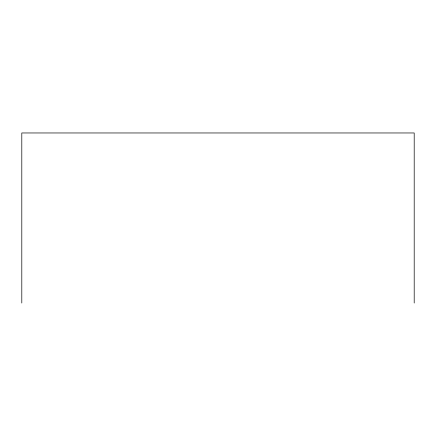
<?xml version="1.0" encoding="UTF-8"?>
<svg xmlns="http://www.w3.org/2000/svg" width="436" height="436" viewBox="0 0 436 436"><rect width="100%" height="100%" fill="white"/><g stroke="black" fill="none" stroke-linecap="round" stroke-linejoin="round"><path stroke-width="0.65" d="M414.2 303.036L414.2 132.964L21.8 132.964L21.8 303.036"/></g></svg>
